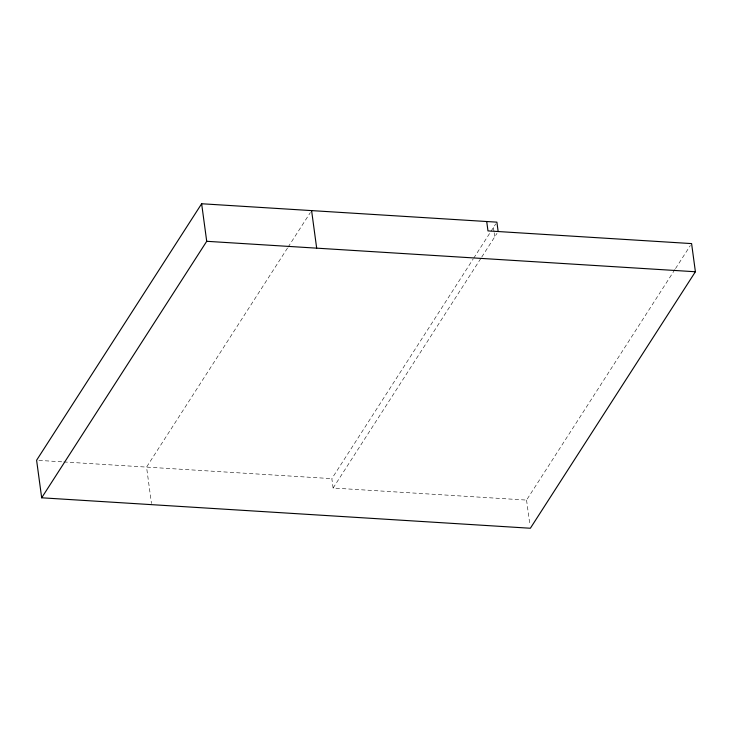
<?xml version="1.0" encoding="UTF-8"?>
<svg xmlns="http://www.w3.org/2000/svg" width="732" height="732" viewBox="0 0 732 732"><rect width="100%" height="100%" fill="white"/><g stroke="black" fill="none" stroke-linecap="round" stroke-linejoin="round"><path stroke-width="0.55" stroke-dasharray="3.66 2.75" d="M287.493 248.066L146.556 467.098L151.478 503.543M288.106 247.105L310.359 212.527M674.904 269.532L526.546 500.084L333.115 488.034L331.843 478.646L473.092 259.128M473.714 258.167L490.367 232.282M490.98 231.33L495.738 223.928M333.115 488.034L481.144 257.966M481.766 257.014L497.01 233.316M675.517 268.571L690.358 245.513M38.869 460.391L62.668 461.874M63.803 461.947L331.843 478.646M493.45 227.496L494.009 231.669M494.155 232.712L494.722 236.884M526.546 500.084L529.904 524.871"/><path stroke-width="1.1" d="M498.153 231.541L496.891 222.153L201.639 203.752L36.6 460.245L41.678 497.797L530.361 528.248L695.4 271.755L691.594 243.591L487.979 230.9L486.707 221.512M41.678 497.797L206.717 241.304L201.639 203.752M206.717 241.304L695.4 271.755M311.594 210.606L316.672 248.157"/></g></svg>
